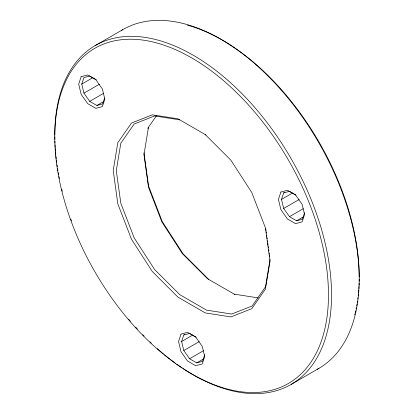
<?xml version="1.0" encoding="UTF-8"?>
<svg xmlns="http://www.w3.org/2000/svg" width="414" height="414" viewBox="0 0 414 414"><rect width="100%" height="100%" fill="white"/><g stroke="black" fill="none" stroke-linecap="round" stroke-linejoin="round"><path stroke-width="0.62" d="M147.953 128.702L148.165 127.429M270.042 259.376L265.503 286.798L252.142 305.982L231.695 314.05L206.545 310.133L179.79 294.685L154.634 269.566L134.188 237.89L120.821 203.274L116.282 170.604L120.821 143.182L134.183 123.998L154.629 115.925L179.779 119.848M104.628 98.004L102.662 103.924L96.876 105.477L89.724 101.352L83.938 93.134L81.76 84.094L83.928 77.578L89.714 76.026L96.312 79.835M204.692 354.803L202.529 361.324L196.743 362.871L189.591 358.752L183.806 350.529L181.632 341.488L183.795 334.973L184.903 334.336M304.564 212.729L302.396 219.244L296.61 220.791L289.464 216.672L283.673 208.449L281.499 199.408L283.662 192.893L284.77 192.256M156.44 115.796L148.497 127.201L143.958 154.624L148.497 187.294L161.864 221.914L182.31 253.585L207.466 278.71L234.914 294.525M95.07 45.649L122.751 29.668M81.76 84.094L92.834 77.703M83.938 93.134L99.438 84.187M89.724 101.352L103.562 93.362M96.876 105.477L103.516 101.642M281.499 199.408L292.569 193.017M283.673 208.449L299.172 199.501M289.464 216.672L303.302 208.682M296.61 220.791L303.255 216.957M181.632 341.488L192.701 335.097M183.806 350.529L199.305 341.581M189.591 358.752L203.429 350.761M196.743 362.871L203.388 359.036M291.249 384.332L318.93 368.351M283.662 192.893L289.448 191.346L296.046 195.149M183.795 334.973L189.581 333.42L196.179 337.229M234.22 294.152L258.113 297.878M205.975 134.969L177.973 118.834L152.316 114.833L131.466 123.067L117.835 142.644L113.208 170.604L117.835 203.916L131.471 239.235L152.326 271.543L177.979 297.164L205.277 312.922L230.929 316.922L251.784 308.689L265.415 289.112L270.042 261.151L265.41 227.84L251.779 192.52L230.924 160.213L205.272 134.591M208.728 279.409L183.076 253.787L162.221 221.48L148.59 186.16L143.958 152.849M265.767 228.626L266.036 230.546M266.212 231.83L266.393 233.113M266.657 235.033L266.839 236.316M267.014 237.595L267.19 238.878M267.46 240.798L267.635 242.081M267.817 243.36L268.081 245.279M268.262 246.563L268.438 247.846M268.707 249.766L268.883 251.05M269.152 252.97L269.328 254.248M269.509 255.531L269.685 256.815M54.777 135.093A195.703 112.991 60 0 1 196.484 57.163A195.703 112.991 60 0 1 331.386 302.458A195.703 112.991 60 0 1 183.205 368.615M182.155 367.917A195.703 112.991 60 0 1 176.887 364.273M175.836 363.518A195.703 112.991 60 0 1 170.599 359.611M169.554 358.809A195.703 112.991 60 0 1 164.374 354.663M163.344 353.81A195.703 112.991 60 0 1 157.242 348.567M151.317 343.139A195.703 112.991 60 0 1 149.951 341.84M144.072 336.049A195.703 112.991 60 0 1 142.726 334.672M137.401 329.037A195.703 112.991 60 0 1 135.647 327.117M130.462 321.238A195.703 112.991 60 0 1 128.764 319.246M71.498 220.879A195.703 112.991 60 0 1 70.825 219.037M62.266 191.258A195.703 112.991 60 0 1 61.805 189.421M59.368 178.537A195.703 112.991 60 0 1 58.974 176.566M58.602 174.594A195.703 112.991 60 0 1 58.245 172.628M57.903 170.656A195.703 112.991 60 0 1 57.577 168.689M57.272 166.723A195.703 112.991 60 0 1 56.982 164.767M56.713 162.811A195.703 112.991 60 0 1 56.376 160.208M56.221 158.914A195.703 112.991 60 0 1 55.931 156.326M55.797 155.043A195.703 112.991 60 0 1 55.559 152.481M55.45 151.203A195.703 112.991 60 0 1 55.259 148.667M55.176 147.405A195.703 112.991 60 0 1 55.031 144.9M54.948 143.032A195.703 112.991 60 0 1 54.876 141.174M54.829 139.337A195.703 112.991 60 0 1 54.788 136.905M187.423 25.171A193.524 111.733 60 0 1 359.217 277.126M359.207 279.176A193.524 111.733 60 0 1 359.171 281.215M359.114 283.248A193.524 111.733 60 0 1 359.031 285.267M358.964 286.612A193.524 111.733 60 0 1 358.845 288.615M358.747 289.94A193.524 111.733 60 0 1 358.529 292.579M358.405 293.888A193.524 111.733 60 0 1 358.193 295.839M357.96 297.775A193.524 111.733 60 0 1 357.794 299.053M357.52 300.957A193.524 111.733 60 0 1 357.225 302.841M357.018 304.083A193.524 111.733 60 0 1 356.687 305.936M356.33 307.762A193.524 111.733 60 0 1 356.081 308.968M355.688 310.759A193.524 111.733 60 0 1 355.274 312.529M354.984 313.693A193.524 111.733 60 0 1 354.684 314.847M121.675 30.305A195.703 112.991 60 0 1 318.723 142.571A195.703 112.991 60 0 1 317.295 369.278M81.139 76.714L78.686 84.094L81.149 94.33L87.711 103.65L95.815 108.328L102.372 106.569L104.825 99.184L102.361 88.948L95.805 79.628L87.696 74.95L81.139 76.714M181.006 334.108L178.553 341.488L181.016 351.724L187.578 361.049L195.682 365.722L202.244 363.963L204.692 356.583L202.234 346.347L195.672 337.022L187.568 332.349L181.006 334.108M280.873 192.029L278.425 199.408L280.883 209.644L287.445 218.97L295.549 223.643L302.111 221.883L304.564 214.504L302.101 204.268L295.539 194.942L287.435 190.269L280.873 192.029M54.783 137.132A193.524 111.733 60 0 0 260.246 392.208A193.524 111.733 60 0 0 259.847 118.29A193.524 111.733 60 0 0 54.783 137.132"/></g></svg>
